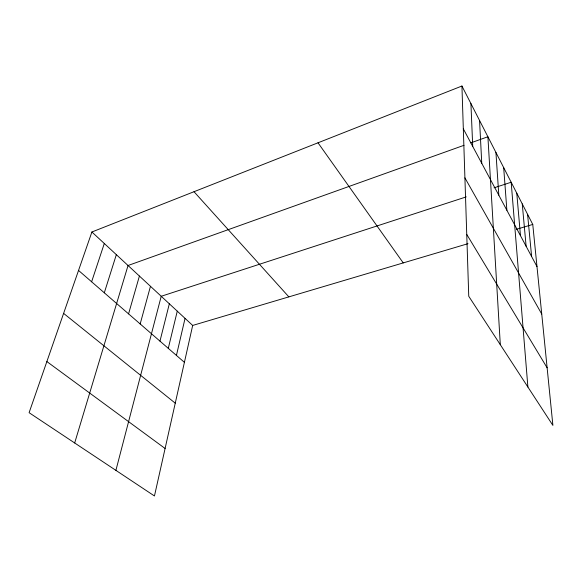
<?xml version="1.0" encoding="UTF-8"?>
<svg xmlns="http://www.w3.org/2000/svg" width="582" height="582" viewBox="0 0 582 582"><rect width="100%" height="100%" fill="white"/><g stroke="black" fill="none" stroke-linecap="round" stroke-linejoin="round"><path stroke-width="0.87" d="M91.898 231.992L192.678 325.44L154.456 495.98L29.1 412.689L91.898 231.992L461.933 86.02L532.763 224.441L552.9 425.413L468.75 296.253L461.933 86.02M176.433 355.42L185.054 318.376M168.285 348.349L177.27 311.159M159.97 341.125L169.333 303.797M115.905 470.372L161.221 296.274L466.269 196.876M140.182 323.948L150.469 286.3M128.571 313.865L139.411 276.05M74.678 442.975L128.04 265.508L464.021 145.296M104.309 292.804L116.342 254.654M91.621 281.79L104.302 243.494M470.794 142.874L487.898 136.755L500.309 344.697M494.031 187.826L511.171 182.246L527.896 387.03M192.678 325.44L468.015 243.669M516.416 229.301L532.763 224.441M46.866 361.575L165.099 448.482M63.613 313.385L175.255 403.173M78.541 270.434L184.407 362.346M194.01 191.711L288.861 296.878M318.005 142.794L403.239 262.911M466.749 234.4L547.124 367.802M464.916 177.859L541.74 314.04M463.323 128.833L536.982 266.571M527.576 214.3L531.621 256.553M522.25 203.889L526.121 246.251M516.78 193.209L520.461 235.674M503.685 167.609L506.878 210.277M495.929 152.455L498.818 195.203M479.561 120.467L481.758 163.309M470.918 103.567L472.722 146.409"/></g></svg>
